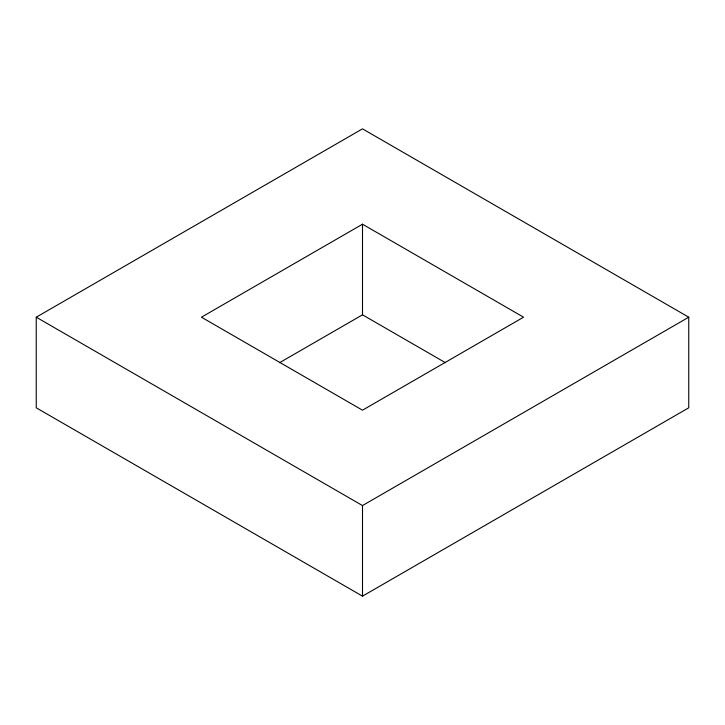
<?xml version="1.0" encoding="UTF-8"?>
<svg xmlns="http://www.w3.org/2000/svg" width="725" height="725" viewBox="0 0 725 725"><rect width="100%" height="100%" fill="white"/><g stroke="black" fill="none" stroke-linecap="round" stroke-linejoin="round"><path stroke-width="1.09" d="M36.25 317.197L362.5 128.842L688.75 317.197L688.75 407.803L362.5 596.158L36.25 407.803L36.25 317.197L362.5 505.561L688.75 317.197M362.5 224.206L201.441 317.197L362.5 410.187L523.559 317.197L362.5 224.206L362.5 314.813L279.533 362.718M362.5 314.813L445.467 362.718M362.5 505.561L362.5 596.158"/></g></svg>
